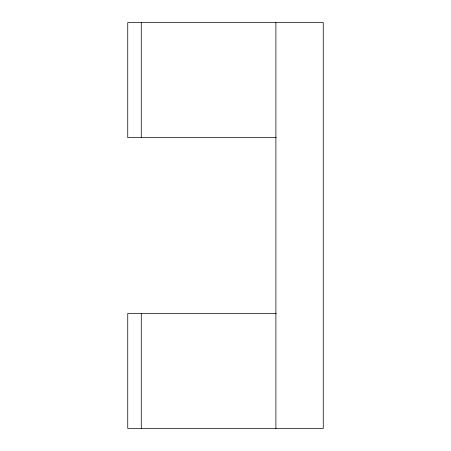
<?xml version="1.0" encoding="UTF-8"?>
<svg xmlns="http://www.w3.org/2000/svg" width="451" height="451" viewBox="0 0 451 451"><rect width="100%" height="100%" fill="white"/><g stroke="black" fill="none" stroke-linecap="round" stroke-linejoin="round"><path stroke-width="0.68" d="M276.249 137.555L127.746 137.555L127.746 22.55L323.254 22.55L323.254 428.45L127.746 428.45L127.746 313.445L276.249 313.445M275.899 22.55L275.899 428.45M141.276 22.55L141.276 137.555M141.276 313.445L141.276 428.45"/></g></svg>
